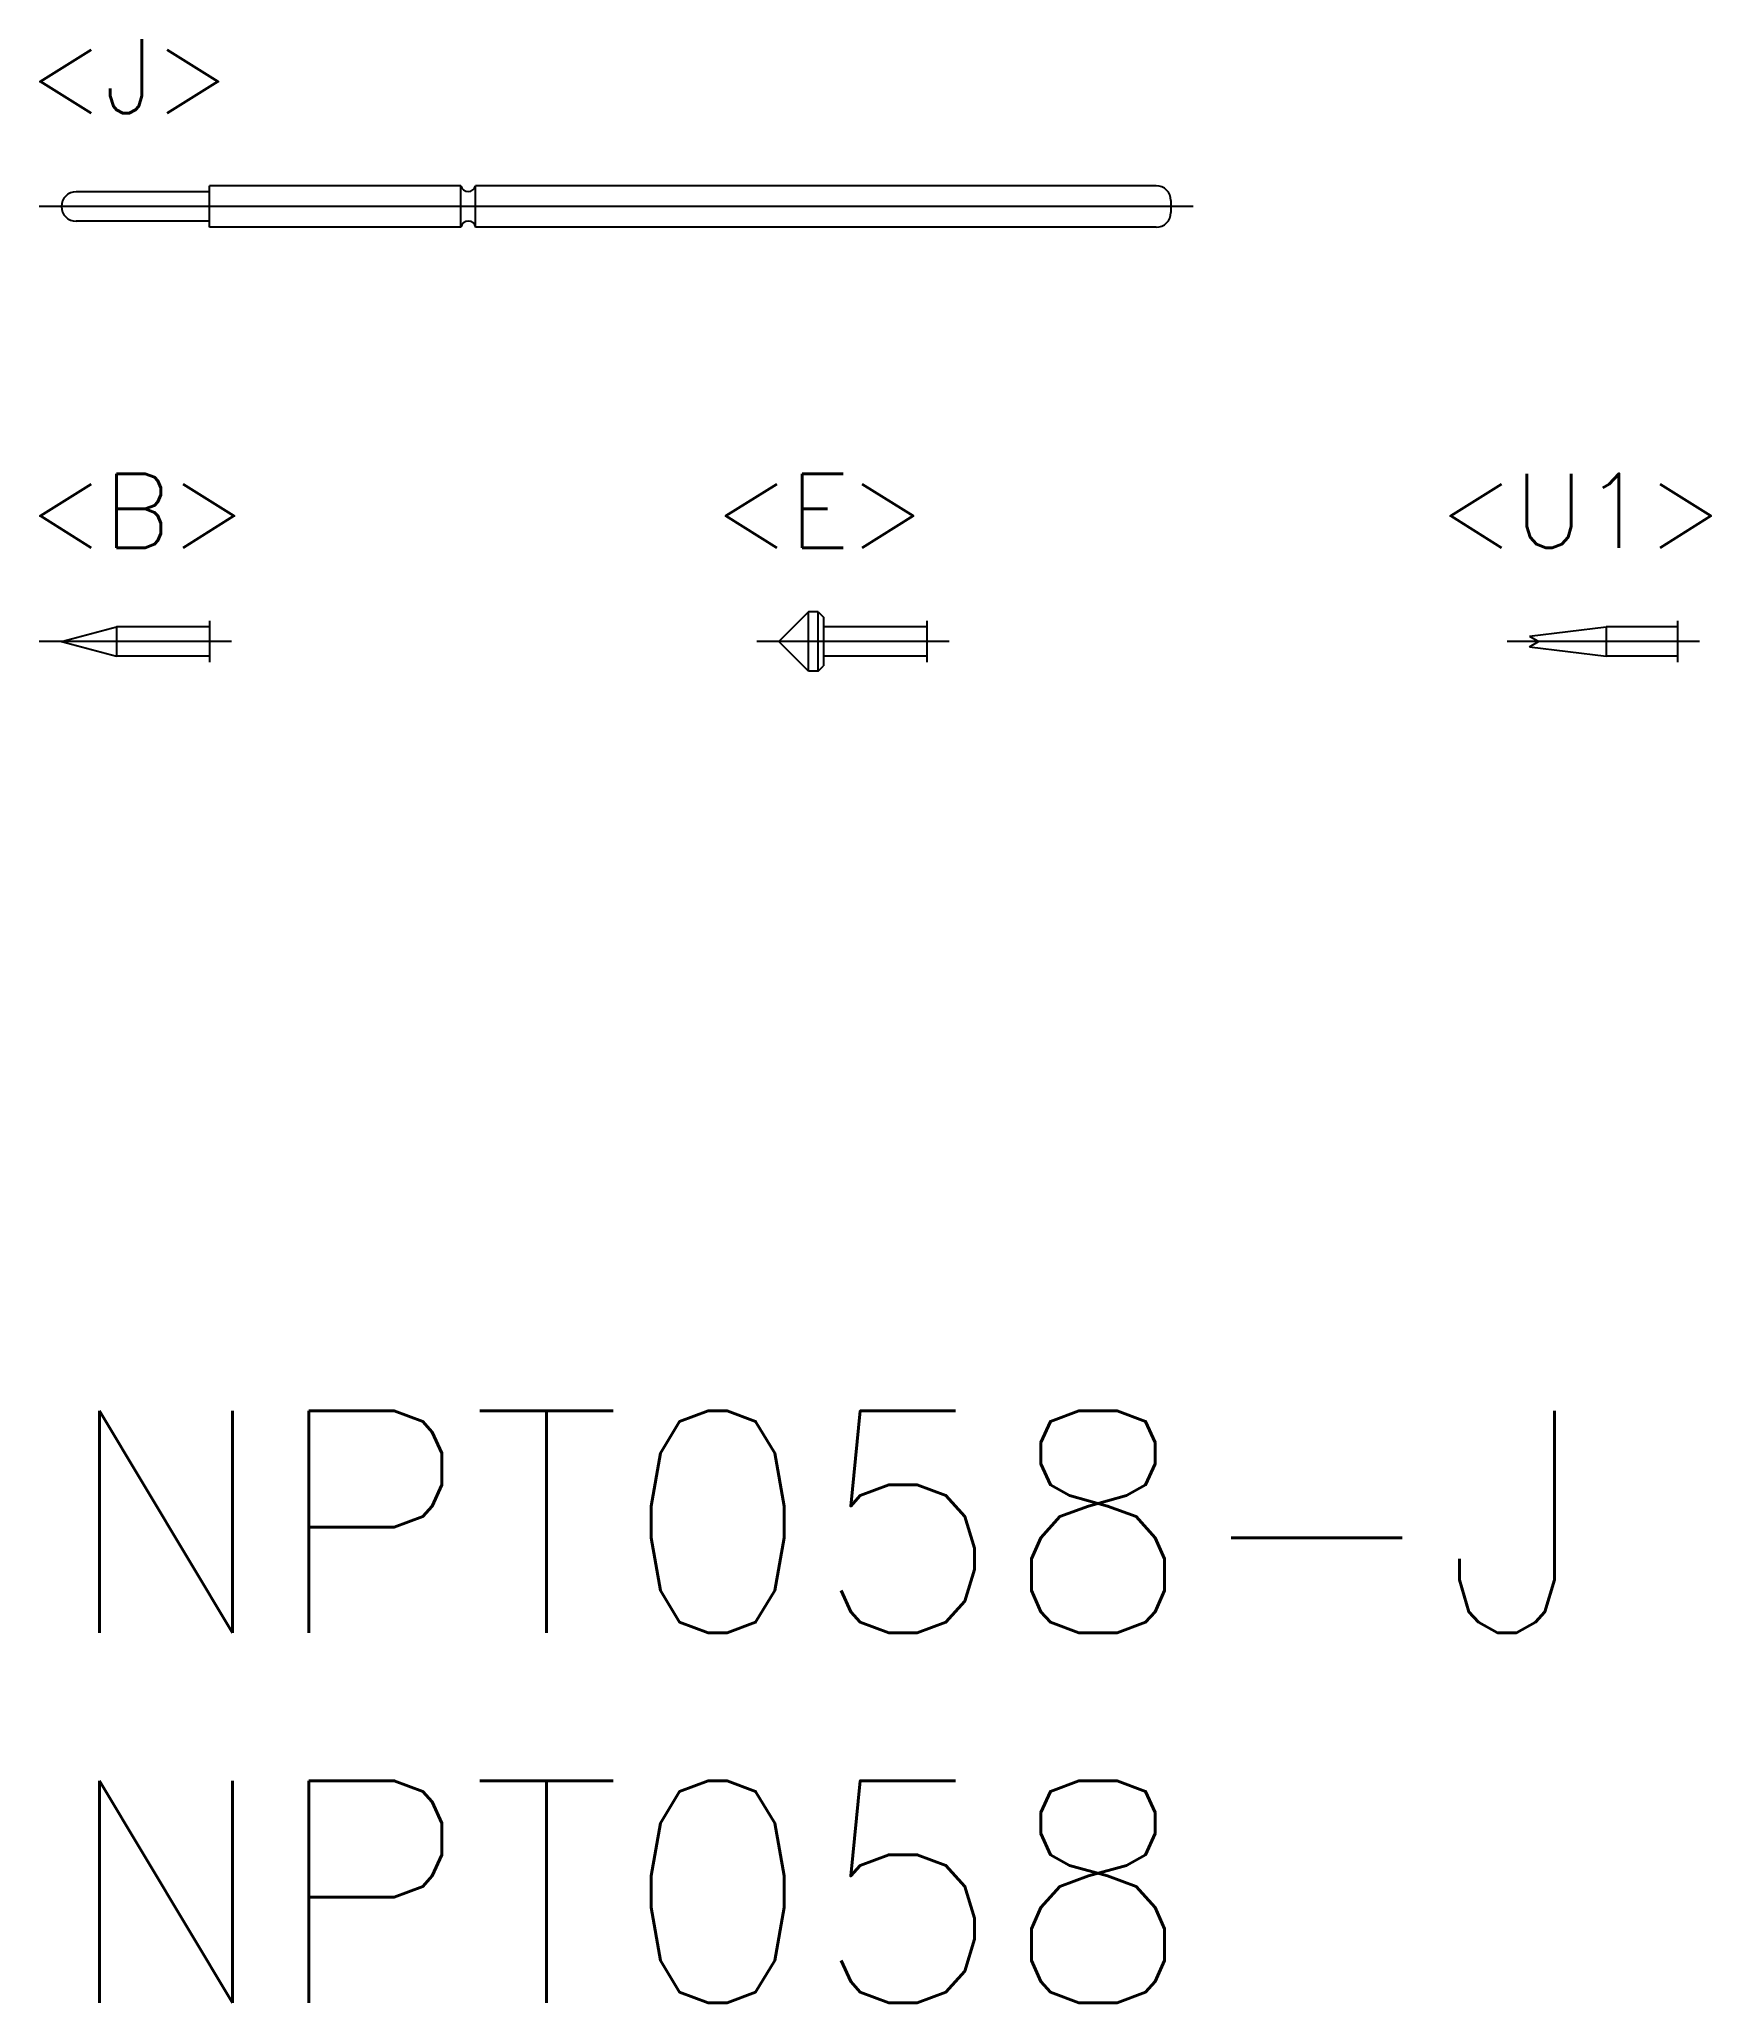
# Model space of a CAD drawing. Extents: x -0.3 to 22.3, y -8 to 18.5.
import ezdxf

# ---------------------------------------------------------------- set-up
doc = ezdxf.new("R2010")
doc.units = 0
doc.header["$LTSCALE"] = 0.5
doc.linetypes.add('CENTER', pattern=[50.8, 31.75, -6.35, 6.35, -6.35])
for name, color, linetype in [('MSM_CENTER', 1, 'CENTER'), ('MSM_CONTINUOUS', 7, 'CONTINUOUS'), ('MSM_PART_NUMBER', 7, 'CONTINUOUS')]:
    doc.layers.add(name, color=color, linetype=linetype)
doc.styles.get("Standard").update_dxf_attribs({"font": 'txt.shx', "height": 0.5, "bigfont": 'bigfont.shx'})

# ---------------------------------------------------------------- blocks, each defined once
blk = doc.blocks.new('*U16')
at = {"layer": 'MSM_PART_NUMBER'}
blk.add_text('NPT058-J', height=3, dxfattribs=at).set_placement((0, -3))
blk = doc.blocks.new('*U17')
at = {"layer": 'MSM_PART_NUMBER'}
blk.add_text('NPT058', height=3, dxfattribs=at).set_placement((0, -8))

msp = doc.modelspace()

# ---------------------------------------------------------------- linework, layer by layer
at = {"layer": 'MSM_CENTER'}
for p, q in [((15.3, 16.28), (-0.3, 16.28)), ((2.3, 10.4), (-0.3, 10.4)), ((12.001, 10.4), (9.401, 10.4)), ((22.147, 10.4), (19.547, 10.4))]:
    msp.add_line(p, q, dxfattribs=at)
at = {"layer": 'MSM_CONTINUOUS'}
for p, q in [((2, 16.48), (0.2, 16.48)), ((2, 16), (2, 16.56)), ((5.4, 16.56), (2, 16.56)), ((5.4, 16), (5.4, 16.56)), ((14.8, 16.56), (5.6, 16.56)), ((5.6, 16), (5.6, 16.56)), ((15, 16.36), (15, 16.2)), ((2, 16.08), (0.2, 16.08)), ((5.4, 16), (2, 16)), ((14.8, 16), (5.6, 16)), ((2, 10.68), (2, 10.12)), ((10.101, 10.8), (9.701, 10.4)), ((10.231, 10.8), (10.101, 10.8)), ((10.101, 10), (10.101, 10.8)), ((10.231, 10.8), (10.301, 10.73)), ((10.231, 10), (10.231, 10.8)), ((10.301, 10.73), (10.301, 10.07)), ((11.701, 10.68), (11.701, 10.12)), ((21.847, 10.68), (21.847, 10.12)), ((0, 10.4), (0.746, 10.6)), ((0, 10.4), (0.746, 10.2)), ((2, 10.6), (0.746, 10.6)), ((0.746, 10.6), (0.746, 10.2)), ((10.101, 10), (9.701, 10.4)), ((11.701, 10.6), (10.301, 10.6)), ((19.847, 10.47), (20.884, 10.6)), ((19.847, 10.47), (19.969, 10.4)), ((19.847, 10.33), (19.969, 10.4)), ((21.847, 10.6), (20.884, 10.6)), ((20.884, 10.6), (20.884, 10.2)), ((2, 10.2), (0.746, 10.2)), ((11.701, 10.2), (10.301, 10.2)), ((19.847, 10.33), (20.884, 10.2)), ((21.847, 10.2), (20.884, 10.2)), ((10.231, 10), (10.101, 10)), ((10.231, 10), (10.301, 10.07))]:
    msp.add_line(p, q, dxfattribs=at)
for centre, radius, start, end in [((0.2, 16.28), 0.2, 90, 270), ((5.5, 16.583), 0.102, 192.6804, 347.3196), ((14.8, 16.36), 0.2, 360, 90), ((14.8, 16.2), 0.2, 270, 0), ((5.5, 15.978), 0.103, 12.6804, 167.3196)]:
    msp.add_arc(centre, radius, start, end, dxfattribs=at)

# ---------------------------------------------------------------- block references
for name in ['*U16', '*U17']:
    msp.add_blockref(name, (0, 0), dxfattribs=at)

# ---------------------------------------------------------------- texts
at = {"layer": 'MSM_PART_NUMBER'}
for s, p in [('<J>', (-0.455, 17.54)), ('<B>', (-0.455, 11.668)), ('<E>', (8.813, 11.668)), ('<U1>', (18.613, 11.668))]:
    msp.add_text(s, height=1, dxfattribs=at).set_placement(p)

doc.saveas('drawing.dxf')
